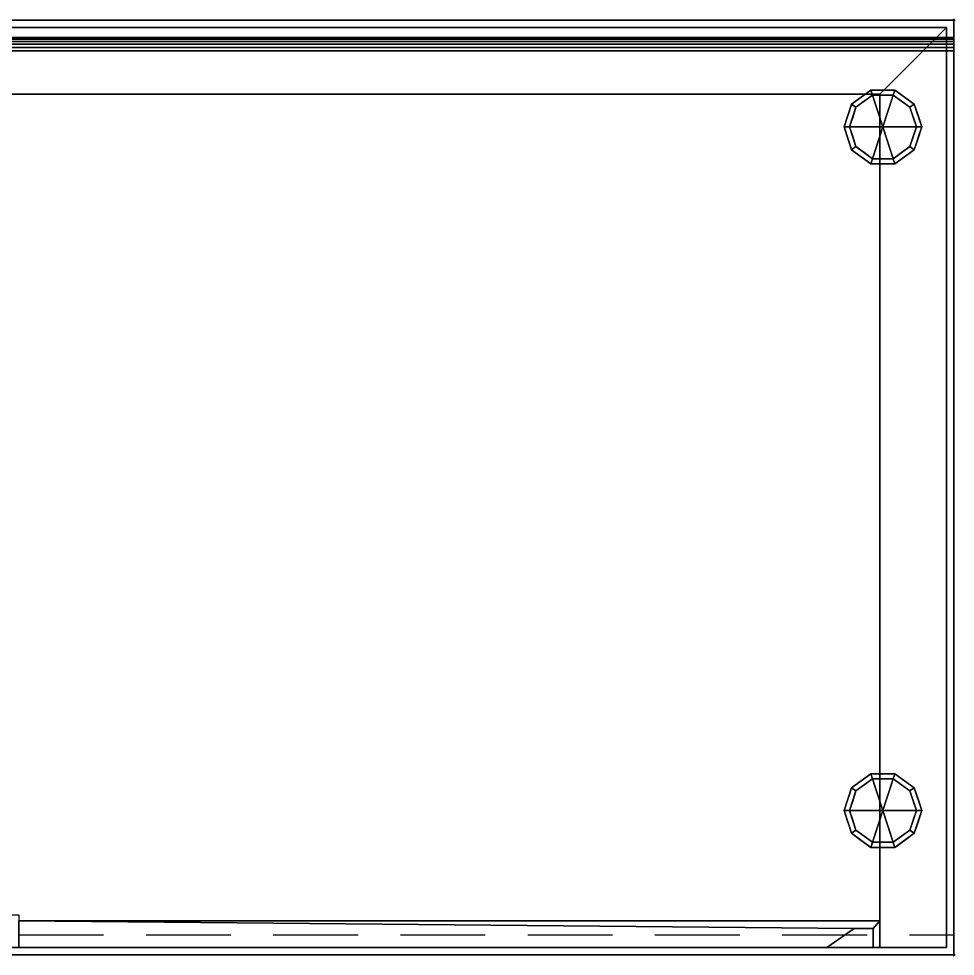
# Model space of a CAD drawing. Header units: millimetres. Extents: x -1 to 1401, y -701 to 1.
# Drawn here: x 700 to 1401, y -701 to 1 of the extents above; entities that cross this region are included whole.
import ezdxf

# ---------------------------------------------------------------- set-up
doc = ezdxf.new("R2010")
doc.units = ezdxf.units.MM
doc.header["$PDMODE"] = 34
doc.linetypes.add('NASCOSTA', pattern=[9.525, 6.35, -3.175])
for name, color, linetype in [('IQ_200_2D', 1, 'Continuous'), ('IQ_200_3D', 1, 'Continuous'), ('IQ_204_2D', 7, 'Continuous'), ('IQ_204_3D', 7, 'Continuous'), ('IQ_INS_3D', 3, 'Continuous')]:
    doc.layers.add(name, color=color, linetype=linetype)

msp = doc.modelspace()

# ---------------------------------------------------------------- linework, layer by layer
at = {"layer": 'IQ_200_2D'}
for p, q in [((0, 0), (1400, 0)), ((1400, 0), (1400, -700)), ((1400, -700), (0, -700))]:
    msp.add_line(p, q, dxfattribs=at)
at = {"layer": 'IQ_204_2D'}
msp.add_line((0, -13), (1400, -13), dxfattribs=at)
at = {"layer": 'IQ_204_2D', "linetype": 'NASCOSTA', "ltscale": 10}
for p, q in [((0, -670), (700, -670)), ((700, -670), (700, -685)), ((700, -685), (1400, -685))]:
    msp.add_line(p, q, dxfattribs=at)
at = {"layer": 'IQ_INS_3D'}
for p in [(1400, 0), (1400, -700)]:
    msp.add_point(p, dxfattribs=at)

# ---------------------------------------------------------------- meshes
at = {"layer": 'IQ_200_3D'}
mesh = msp.add_polyface(dxfattribs=at)
corners = [(1400, -700, 850), (0, -700, 850), (0, 0, 850), (1400, 0, 850)]
mesh.append_faces([[corners[k] for k in face] for face in [(0, 1, 2, 3)]])
mesh = msp.add_polyface(dxfattribs=at)
corners = [(0, 0, 850), (0, 0, 1000), (1400, 0, 1000), (1400, 0, 850)]
mesh.append_faces([[corners[k] for k in face] for face in [(0, 1, 2, 3)]])
mesh = msp.add_polyface(dxfattribs=at)
corners = [(1400, 0, 1000), (0, 0, 1000), (0, -13, 1000), (1400, -13, 1000)]
mesh.append_faces([[corners[k] for k in face] for face in [(0, 1, 2, 3)]])
mesh = msp.add_polyface(dxfattribs=at)
corners = [(1394.5, -5.5, 850), (5.5, -5.5, 850), (5.5, -694.5, 850), (55.5, -694.5, 850), (55.5, -55.5, 850), (1344.5, -55.5, 850), (1344.5, -694.5, 850), (1394.5, -694.5, 850)]
mesh.append_faces([[corners[k] for k in face] for face in [(4, 1, 2, 3)]], dxfattribs={"vtx0": -1})
mesh.append_faces([[corners[k] for k in face] for face in [(7, 0, 5, 6)]], dxfattribs={"vtx1": -1})
mesh.append_faces([[corners[k] for k in face] for face in [(4, 5, 0, 1)]], dxfattribs={"vtx1": -1, "vtx3": -1})
mesh = msp.add_polyface(dxfattribs=at)
corners = [(1394.5, -694.5, 150), (5.5, -694.5, 150), (5.5, -5.5, 150), (1394.5, -5.5, 150)]
mesh.append_faces([[corners[k] for k in face] for face in [(0, 1, 2, 3)]])
mesh = msp.add_polyface(dxfattribs=at)
corners = [(1394.5, -5.5, 850), (1394.5, -5.5, 150), (5.5, -5.5, 150), (5.5, -5.5, 850)]
mesh.append_faces([[corners[k] for k in face] for face in [(0, 1, 2, 3)]])
mesh = msp.add_polyface(dxfattribs=at)
corners = [(1394.5, -694.5, 850), (1394.5, -694.5, 150), (1394.5, -5.5, 150), (1394.5, -5.5, 850)]
mesh.append_faces([[corners[k] for k in face] for face in [(0, 1, 2, 3)]])
mesh = msp.add_polyface(dxfattribs=at)
corners = [(1400, -700, 850), (1400, 0, 850), (1400, 0, 1000), (1400, -13, 1000), (1400, -13, 910), (1400, -13.34, 907.41), (1400, -14.34, 905), (1400, -15.93, 902.93), (1400, -18, 901.34), (1400, -20.41, 900.34), (1400, -23, 900), (1400, -700, 900)]
mesh.append_faces([[corners[k] for k in face] for face in [(8, 1, 7)]], dxfattribs={"vtx0": -1, "vtx1": -1})
mesh.append_faces([[corners[k] for k in face] for face in [(1, 9, 10)]], dxfattribs={"vtx0": -1, "vtx2": -1})
mesh.append_faces([[corners[k] for k in face] for face in [(6, 7, 1), (5, 6, 1), (4, 5, 1), (8, 9, 1)]], dxfattribs={"vtx1": -1, "vtx2": -1})
mesh.append_faces([[corners[k] for k in face] for face in [(2, 3, 4, 1)]], dxfattribs={"vtx2": -1})
mesh.append_faces([[corners[k] for k in face] for face in [(10, 11, 0, 1)]], dxfattribs={"vtx3": -1})
mesh = msp.add_polyface(dxfattribs=at)
corners = [(1400, -23, 900), (1400, -20.41, 900.34), (1400, -18, 901.34), (1400, -15.93, 902.93), (1400, -14.34, 905), (1400, -13.34, 907.41), (1400, -13, 910), (0, -13, 910), (0, -13.34, 907.41), (0, -14.34, 905), (0, -15.93, 902.93), (0, -18, 901.34), (0, -20.41, 900.34), (0, -23, 900)]
mesh.append_faces([[corners[k] for k in face] for face in [(1, 12, 13, 0)]], dxfattribs={"vtx0": -1})
mesh.append_faces([[corners[k] for k in face] for face in [(2, 11, 12, 1), (11, 2, 3, 10), (5, 8, 9, 4), (10, 3, 4, 9)]], dxfattribs={"vtx0": -1, "vtx2": -1})
mesh.append_faces([[corners[k] for k in face] for face in [(6, 7, 8, 5)]], dxfattribs={"vtx2": -1})
mesh = msp.add_polyface(dxfattribs=at)
corners = [(1400, -13, 1000), (0, -13, 1000), (0, -13, 910), (1400, -13, 910)]
mesh.append_faces([[corners[k] for k in face] for face in [(0, 1, 2, 3)]])
mesh = msp.add_polyface(dxfattribs=at)
corners = [(1400, -700, 900), (1400, -23, 900), (0, -23, 900), (0, -700, 900)]
mesh.append_faces([[corners[k] for k in face] for face in [(0, 1, 2, 3)]])
mesh = msp.add_polyface(dxfattribs=at)
corners = [(55.5, -55.5, 200), (1344.5, -55.5, 200), (1344.5, -55.5, 850), (55.5, -55.5, 850)]
mesh.append_faces([[corners[k] for k in face] for face in [(0, 1, 2, 3)]])
mesh = msp.add_polyface(dxfattribs=at)
corners = [(55.5, -55.5, 200), (55.5, -694.5, 200), (1344.5, -694.5, 200), (1344.5, -55.5, 200)]
mesh.append_faces([[corners[k] for k in face] for face in [(0, 1, 2, 3)]])
mesh = msp.add_polyface(dxfattribs=at)
corners = [(1344.5, -55.5, 200), (1344.5, -694.5, 200), (1344.5, -694.5, 850), (1344.5, -55.5, 850)]
mesh.append_faces([[corners[k] for k in face] for face in [(0, 1, 2, 3)]])
mesh = msp.add_polyface(dxfattribs=at)
corners = [(1344.5, -674.5, 850), (700, -674.5, 850), (700, -694.5, 850), (1304.86, -694.5, 850), (1325.34, -680.16, 850), (1339.5, -680.16, 850), (1339.5, -694.5, 850), (1344.5, -694.5, 850)]
mesh.append_faces([[corners[k] for k in face] for face in [(7, 0, 5, 6), (3, 4, 1, 2)]], dxfattribs={"vtx1": -1})
mesh.append_faces([[corners[k] for k in face] for face in [(4, 5, 0, 1)]], dxfattribs={"vtx1": -1, "vtx3": -1})
mesh = msp.add_polyface(dxfattribs=at)
corners = [(1344.5, -674.5, 200), (1344.5, -694.5, 200), (1339.5, -694.5, 200), (1339.5, -680.16, 200), (1325.34, -680.16, 200), (1304.86, -694.5, 200), (700, -694.5, 200), (700, -674.5, 200)]
mesh.append_faces([[corners[k] for k in face] for face in [(7, 4, 5, 6), (3, 0, 1, 2)]], dxfattribs={"vtx0": -1})
mesh.append_faces([[corners[k] for k in face] for face in [(4, 7, 0, 3)]], dxfattribs={"vtx0": -1, "vtx2": -1})
mesh = msp.add_polyface(dxfattribs=at)
corners = [(700, -674.5, 850), (700, -674.5, 200), (700, -694.5, 200), (700, -694.5, 850)]
mesh.append_faces([[corners[k] for k in face] for face in [(0, 1, 2, 3)]])
mesh = msp.add_polyface(dxfattribs=at)
corners = [(1344.5, -674.5, 850), (1344.5, -674.5, 200), (700, -674.5, 200), (700, -674.5, 850)]
mesh.append_faces([[corners[k] for k in face] for face in [(0, 1, 2, 3)]])
mesh = msp.add_polyface(dxfattribs=at)
corners = [(1304.86, -694.5, 850), (1304.86, -694.5, 200), (1325.34, -680.16, 200), (1325.34, -680.16, 850)]
mesh.append_faces([[corners[k] for k in face] for face in [(0, 1, 2, 3)]])
mesh = msp.add_polyface(dxfattribs=at)
corners = [(1325.34, -680.16, 850), (1325.34, -680.16, 200), (1339.5, -680.16, 200), (1339.5, -680.16, 850)]
mesh.append_faces([[corners[k] for k in face] for face in [(0, 1, 2, 3)]])
mesh = msp.add_polyface(dxfattribs=at)
corners = [(1339.5, -680.16, 850), (1339.5, -680.16, 200), (1339.5, -694.5, 200), (1339.5, -694.5, 850)]
mesh.append_faces([[corners[k] for k in face] for face in [(0, 1, 2, 3)]])
mesh = msp.add_polyface(dxfattribs=at)
corners = [(1344.5, -694.5, 850), (1344.5, -694.5, 200), (1344.5, -674.5, 200), (1344.5, -674.5, 850)]
mesh.append_faces([[corners[k] for k in face] for face in [(0, 1, 2, 3)]])
mesh = msp.add_polyface(dxfattribs=at)
corners = [(5.5, -694.5, 150), (1394.5, -694.5, 150), (1394.5, -694.5, 850), (1344.5, -694.5, 850), (1344.5, -694.5, 200), (55.5, -694.5, 200), (55.5, -694.5, 850), (5.5, -694.5, 850)]
mesh.append_faces([[corners[k] for k in face] for face in [(4, 5, 0, 1)]], dxfattribs={"vtx1": -1, "vtx3": -1})
mesh.append_faces([[corners[k] for k in face] for face in [(2, 3, 4, 1)]], dxfattribs={"vtx2": -1})
mesh.append_faces([[corners[k] for k in face] for face in [(5, 6, 7, 0)]], dxfattribs={"vtx3": -1})
mesh = msp.add_polyface(dxfattribs=at)
corners = [(700, -694.5, 850), (700, -694.5, 200), (1304.86, -694.5, 200), (1304.86, -694.5, 850)]
mesh.append_faces([[corners[k] for k in face] for face in [(0, 1, 2, 3)]])
mesh = msp.add_polyface(dxfattribs=at)
corners = [(1339.5, -694.5, 850), (1339.5, -694.5, 200), (1344.5, -694.5, 200), (1344.5, -694.5, 850)]
mesh.append_faces([[corners[k] for k in face] for face in [(0, 1, 2, 3)]])
mesh = msp.add_polyface(dxfattribs=at)
corners = [(0, -700, 900), (0, -700, 850), (1400, -700, 850), (1400, -700, 900)]
mesh.append_faces([[corners[k] for k in face] for face in [(0, 1, 2, 3)]])
at = {"layer": 'IQ_204_3D'}
mesh = msp.add_polyface(dxfattribs=at)
corners = [(1346.9, -80, 150), (1375.9, -80, 150), (1370.36, -62.95, 150), (1355.86, -52.42, 150), (1337.94, -52.42, 150), (1323.44, -62.95, 150), (1317.9, -80, 150)]
mesh.append_faces([[corners[k] for k in face] for face in [(0, 4, 5, 6)]], dxfattribs={"vtx0": -1})
mesh.append_faces([[corners[k] for k in face] for face in [(0, 3, 4)]], dxfattribs={"vtx0": -1, "vtx2": -1})
mesh.append_faces([[corners[k] for k in face] for face in [(0, 1, 2, 3)]], dxfattribs={"vtx3": -1})
mesh = msp.add_polyface(dxfattribs=at)
corners = [(1317.9, -80, 150), (1323.44, -62.95, 150), (1337.94, -52.42, 150), (1355.86, -52.42, 150), (1370.36, -62.95, 150), (1375.9, -80, 150), (1375.9, -80, 25), (1370.36, -62.95, 25), (1355.86, -52.42, 25), (1337.94, -52.42, 25), (1323.44, -62.95, 25), (1317.9, -80, 25), (1363.11, -57.69, 150), (1363.11, -57.69, 25), (1373.13, -71.48, 25), (1373.13, -71.48, 150), (1346.9, -52.42, 150), (1346.9, -52.42, 25), (1330.69, -57.69, 25), (1330.69, -57.69, 150), (1320.21, -72.88, 25), (1320.67, -71.48, 150), (1321.83, -67.92, 25)]
mesh.append_faces([[corners[k] for k in face] for face in [(22, 1, 10), (1, 22, 21)]], dxfattribs={"vtx0": -1, "vtx1": -1})
mesh.append_faces([[corners[k] for k in face] for face in [(20, 0, 21)]], dxfattribs={"vtx0": -1, "vtx2": -1})
mesh.append_faces([[corners[k] for k in face] for face in [(22, 20, 21)]], dxfattribs={"vtx1": -1, "vtx2": -1})
mesh.append_faces([[corners[k] for k in face] for face in [(2, 16, 17, 9), (13, 8, 3, 12), (4, 15, 14, 7), (7, 13, 12, 4), (9, 18, 19, 2), (16, 3, 8, 17), (1, 19, 18, 10)]], dxfattribs={"vtx1": -1, "vtx3": -1})
mesh.append_faces([[corners[k] for k in face] for face in [(5, 6, 14, 15), (20, 11, 0)]], dxfattribs={"vtx2": -1})
mesh = msp.add_polyface(dxfattribs=at)
corners = [(1317.9, -80, 25), (1323.44, -62.95, 25), (1337.94, -52.42, 25), (1355.86, -52.42, 25), (1370.36, -62.95, 25), (1375.9, -80, 25), (1371.9, -80, 25), (1367.13, -65.31, 25), (1354.63, -56.22, 25), (1339.17, -56.22, 25), (1326.67, -65.31, 25), (1321.9, -80, 25)]
mesh.append_faces([[corners[k] for k in face] for face in [(10, 1, 2, 9)]], dxfattribs={"vtx0": -1, "vtx2": -1})
mesh.append_faces([[corners[k] for k in face] for face in [(6, 7, 4, 5)]], dxfattribs={"vtx1": -1})
mesh.append_faces([[corners[k] for k in face] for face in [(8, 9, 2, 3), (7, 8, 3, 4)]], dxfattribs={"vtx1": -1, "vtx3": -1})
mesh.append_faces([[corners[k] for k in face] for face in [(11, 0, 1, 10)]], dxfattribs={"vtx2": -1})
mesh = msp.add_polyface(dxfattribs=at)
corners = [(1321.9, -80, 25), (1326.67, -65.31, 25), (1339.17, -56.22, 25), (1354.63, -56.22, 25), (1367.13, -65.31, 25), (1371.9, -80, 25), (1371.9, -80, 0), (1367.13, -65.31, 0), (1354.63, -56.22, 0), (1339.17, -56.22, 0), (1326.67, -65.31, 0), (1321.9, -80, 0), (1360.88, -60.76, 0), (1360.88, -60.76, 25), (1369.51, -72.65, 25), (1369.51, -72.65, 0), (1346.9, -56.22, 25), (1346.9, -56.22, 0), (1324.22, -72.87, 0), (1324.29, -72.65, 25), (1332.92, -60.76, 0), (1332.92, -60.76, 25)]
mesh.append_faces([[corners[k] for k in face] for face in [(15, 14, 5, 6)]], dxfattribs={"vtx0": -1})
mesh.append_faces([[corners[k] for k in face] for face in [(7, 4, 14, 15), (9, 2, 16, 17), (8, 3, 13, 12), (12, 13, 4, 7), (19, 10, 18), (17, 16, 3, 8), (10, 19, 1), (18, 0, 19)]], dxfattribs={"vtx0": -1, "vtx2": -1})
mesh.append_faces([[corners[k] for k in face] for face in [(21, 2, 9, 20), (1, 21, 20, 10)]], dxfattribs={"vtx1": -1, "vtx3": -1})
mesh.append_faces([[corners[k] for k in face] for face in [(18, 11, 0)]], dxfattribs={"vtx2": -1})
mesh = msp.add_polyface(dxfattribs=at)
corners = [(1321.9, -80, 0), (1326.67, -65.31, 0), (1339.17, -56.22, 0), (1354.63, -56.22, 0), (1367.13, -65.31, 0), (1371.9, -80, 0), (1346.9, -80, 0)]
mesh.append_faces([[corners[k] for k in face] for face in [(1, 2, 6, 0)]], dxfattribs={"vtx1": -1})
mesh.append_faces([[corners[k] for k in face] for face in [(2, 3, 6)]], dxfattribs={"vtx1": -1, "vtx2": -1})
mesh.append_faces([[corners[k] for k in face] for face in [(4, 5, 6, 3)]], dxfattribs={"vtx2": -1})
mesh = msp.add_polyface(dxfattribs=at)
corners = [(1346.9, -80, 150), (1317.9, -80, 150), (1323.44, -97.05, 150), (1337.94, -107.58, 150), (1355.86, -107.58, 150), (1370.36, -97.05, 150), (1375.9, -80, 150)]
mesh.append_faces([[corners[k] for k in face] for face in [(0, 4, 5, 6)]], dxfattribs={"vtx0": -1})
mesh.append_faces([[corners[k] for k in face] for face in [(4, 0, 3)]], dxfattribs={"vtx0": -1, "vtx1": -1})
mesh.append_faces([[corners[k] for k in face] for face in [(0, 1, 2, 3)]], dxfattribs={"vtx3": -1})
mesh = msp.add_polyface(dxfattribs=at)
corners = [(1375.9, -80, 150), (1370.36, -97.05, 150), (1355.86, -107.58, 150), (1337.94, -107.58, 150), (1323.44, -97.05, 150), (1317.9, -80, 150), (1317.9, -80, 25), (1323.44, -97.05, 25), (1337.94, -107.58, 25), (1355.86, -107.58, 25), (1370.36, -97.05, 25), (1375.9, -80, 25), (1320.21, -87.12, 150), (1320.67, -88.52, 25), (1330.69, -102.31, 25), (1330.69, -102.31, 150), (1346.9, -107.58, 150), (1346.9, -107.58, 25), (1363.11, -102.31, 25), (1363.11, -102.31, 150), (1373.59, -87.12, 25), (1373.13, -88.52, 150), (1321.83, -92.08, 150), (1371.97, -92.08, 25)]
mesh.append_faces([[corners[k] for k in face] for face in [(6, 12, 5)]], dxfattribs={"vtx0": -1})
mesh.append_faces([[corners[k] for k in face] for face in [(23, 1, 10), (22, 7, 4), (7, 22, 13), (1, 23, 21)]], dxfattribs={"vtx0": -1, "vtx1": -1})
mesh.append_faces([[corners[k] for k in face] for face in [(12, 6, 13), (20, 0, 21)]], dxfattribs={"vtx0": -1, "vtx2": -1})
mesh.append_faces([[corners[k] for k in face] for face in [(22, 12, 13), (23, 20, 21)]], dxfattribs={"vtx1": -1, "vtx2": -1})
mesh.append_faces([[corners[k] for k in face] for face in [(15, 4, 7, 14), (3, 15, 14, 8), (17, 9, 2, 16), (19, 2, 9, 18), (18, 10, 1, 19), (16, 3, 8, 17)]], dxfattribs={"vtx1": -1, "vtx3": -1})
mesh.append_faces([[corners[k] for k in face] for face in [(20, 11, 0)]], dxfattribs={"vtx2": -1})
mesh = msp.add_polyface(dxfattribs=at)
corners = [(1375.9, -80, 25), (1370.36, -97.05, 25), (1355.86, -107.58, 25), (1337.94, -107.58, 25), (1323.44, -97.05, 25), (1317.9, -80, 25), (1321.9, -80, 25), (1326.67, -94.69, 25), (1339.17, -103.78, 25), (1354.63, -103.78, 25), (1367.13, -94.69, 25), (1371.9, -80, 25)]
mesh.append_faces([[corners[k] for k in face] for face in [(1, 10, 11, 0)]], dxfattribs={"vtx0": -1})
mesh.append_faces([[corners[k] for k in face] for face in [(3, 8, 9, 2), (2, 9, 10, 1)]], dxfattribs={"vtx0": -1, "vtx2": -1})
mesh.append_faces([[corners[k] for k in face] for face in [(3, 4, 7, 8)]], dxfattribs={"vtx1": -1, "vtx3": -1})
mesh.append_faces([[corners[k] for k in face] for face in [(4, 5, 6, 7)]], dxfattribs={"vtx3": -1})
mesh = msp.add_polyface(dxfattribs=at)
corners = [(1371.9, -80, 25), (1367.13, -94.69, 25), (1354.63, -103.78, 25), (1339.17, -103.78, 25), (1326.67, -94.69, 25), (1321.9, -80, 25), (1321.9, -80, 0), (1326.67, -94.69, 0), (1339.17, -103.78, 0), (1354.63, -103.78, 0), (1367.13, -94.69, 0), (1371.9, -80, 0), (1324.22, -87.13, 0), (1324.29, -87.35, 25), (1332.92, -99.24, 25), (1332.92, -99.24, 0), (1346.9, -103.78, 25), (1346.9, -103.78, 0), (1369.58, -87.13, 0), (1369.51, -87.35, 25), (1360.88, -99.24, 25), (1360.88, -99.24, 0)]
mesh.append_faces([[corners[k] for k in face] for face in [(7, 13, 12)]], dxfattribs={"vtx0": -1, "vtx1": -1})
mesh.append_faces([[corners[k] for k in face] for face in [(15, 14, 4, 7), (14, 15, 8, 3), (12, 13, 5), (9, 2, 16), (19, 10, 18), (10, 19, 1), (20, 21, 10, 1), (2, 9, 21, 20), (18, 0, 19)]], dxfattribs={"vtx0": -1, "vtx2": -1})
mesh.append_faces([[corners[k] for k in face] for face in [(4, 13, 7), (8, 17, 3)]], dxfattribs={"vtx1": -1, "vtx2": -1})
mesh.append_faces([[corners[k] for k in face] for face in [(16, 3, 17, 9)]], dxfattribs={"vtx1": -1, "vtx3": -1})
mesh.append_faces([[corners[k] for k in face] for face in [(5, 6, 12), (18, 11, 0)]], dxfattribs={"vtx2": -1})
mesh = msp.add_polyface(dxfattribs=at)
corners = [(1371.9, -80, 0), (1367.13, -94.69, 0), (1354.63, -103.78, 0), (1339.17, -103.78, 0), (1326.67, -94.69, 0), (1321.9, -80, 0), (1346.9, -80, 0)]
mesh.append_faces([[corners[k] for k in face] for face in [(3, 6, 2)]], dxfattribs={"vtx0": -1, "vtx1": -1})
mesh.append_faces([[corners[k] for k in face] for face in [(1, 2, 6, 0)]], dxfattribs={"vtx1": -1})
mesh.append_faces([[corners[k] for k in face] for face in [(4, 5, 6, 3)]], dxfattribs={"vtx2": -1})
mesh = msp.add_polyface(dxfattribs=at)
corners = [(1346.9, -591.9, 150), (1375.9, -591.9, 150), (1370.36, -574.85, 150), (1355.86, -564.32, 150), (1337.94, -564.32, 150), (1323.44, -574.85, 150), (1317.9, -591.9, 150)]
mesh.append_faces([[corners[k] for k in face] for face in [(0, 4, 5, 6)]], dxfattribs={"vtx0": -1})
mesh.append_faces([[corners[k] for k in face] for face in [(0, 3, 4)]], dxfattribs={"vtx0": -1, "vtx2": -1})
mesh.append_faces([[corners[k] for k in face] for face in [(0, 1, 2, 3)]], dxfattribs={"vtx3": -1})
mesh = msp.add_polyface(dxfattribs=at)
corners = [(1317.9, -591.9, 150), (1323.44, -574.85, 150), (1337.94, -564.32, 150), (1355.86, -564.32, 150), (1370.36, -574.85, 150), (1375.9, -591.9, 150), (1375.9, -591.9, 25), (1370.36, -574.85, 25), (1355.86, -564.32, 25), (1337.94, -564.32, 25), (1323.44, -574.85, 25), (1317.9, -591.9, 25), (1363.11, -569.59, 150), (1363.11, -569.59, 25), (1373.13, -583.38, 25), (1373.13, -583.38, 150), (1346.9, -564.32, 150), (1346.9, -564.32, 25), (1330.69, -569.59, 25), (1330.69, -569.59, 150), (1320.21, -584.78, 25), (1320.67, -583.38, 150), (1321.83, -579.82, 25)]
mesh.append_faces([[corners[k] for k in face] for face in [(22, 1, 10), (1, 22, 21)]], dxfattribs={"vtx0": -1, "vtx1": -1})
mesh.append_faces([[corners[k] for k in face] for face in [(20, 0, 21)]], dxfattribs={"vtx0": -1, "vtx2": -1})
mesh.append_faces([[corners[k] for k in face] for face in [(22, 20, 21)]], dxfattribs={"vtx1": -1, "vtx2": -1})
mesh.append_faces([[corners[k] for k in face] for face in [(2, 16, 17, 9), (13, 8, 3, 12), (4, 15, 14, 7), (7, 13, 12, 4), (9, 18, 19, 2), (16, 3, 8, 17), (1, 19, 18, 10)]], dxfattribs={"vtx1": -1, "vtx3": -1})
mesh.append_faces([[corners[k] for k in face] for face in [(5, 6, 14, 15), (20, 11, 0)]], dxfattribs={"vtx2": -1})
mesh = msp.add_polyface(dxfattribs=at)
corners = [(1317.9, -591.9, 25), (1323.44, -574.85, 25), (1337.94, -564.32, 25), (1355.86, -564.32, 25), (1370.36, -574.85, 25), (1375.9, -591.9, 25), (1371.9, -591.9, 25), (1367.13, -577.21, 25), (1354.63, -568.12, 25), (1339.17, -568.12, 25), (1326.67, -577.21, 25), (1321.9, -591.9, 25)]
mesh.append_faces([[corners[k] for k in face] for face in [(10, 1, 2, 9)]], dxfattribs={"vtx0": -1, "vtx2": -1})
mesh.append_faces([[corners[k] for k in face] for face in [(6, 7, 4, 5)]], dxfattribs={"vtx1": -1})
mesh.append_faces([[corners[k] for k in face] for face in [(8, 9, 2, 3), (7, 8, 3, 4)]], dxfattribs={"vtx1": -1, "vtx3": -1})
mesh.append_faces([[corners[k] for k in face] for face in [(11, 0, 1, 10)]], dxfattribs={"vtx2": -1})
mesh = msp.add_polyface(dxfattribs=at)
corners = [(1321.9, -591.9, 25), (1326.67, -577.21, 25), (1339.17, -568.12, 25), (1354.63, -568.12, 25), (1367.13, -577.21, 25), (1371.9, -591.9, 25), (1371.9, -591.9, 0), (1367.13, -577.21, 0), (1354.63, -568.12, 0), (1339.17, -568.12, 0), (1326.67, -577.21, 0), (1321.9, -591.9, 0), (1360.88, -572.66, 0), (1360.88, -572.66, 25), (1369.51, -584.55, 25), (1369.51, -584.55, 0), (1346.9, -568.12, 25), (1346.9, -568.12, 0), (1324.22, -584.77, 0), (1324.29, -584.55, 25), (1332.92, -572.66, 0), (1332.92, -572.66, 25)]
mesh.append_faces([[corners[k] for k in face] for face in [(15, 14, 5, 6)]], dxfattribs={"vtx0": -1})
mesh.append_faces([[corners[k] for k in face] for face in [(7, 4, 14, 15), (9, 2, 16, 17), (8, 3, 13, 12), (12, 13, 4, 7), (19, 10, 18), (17, 16, 3, 8), (10, 19, 1), (18, 0, 19)]], dxfattribs={"vtx0": -1, "vtx2": -1})
mesh.append_faces([[corners[k] for k in face] for face in [(21, 2, 9, 20), (1, 21, 20, 10)]], dxfattribs={"vtx1": -1, "vtx3": -1})
mesh.append_faces([[corners[k] for k in face] for face in [(18, 11, 0)]], dxfattribs={"vtx2": -1})
mesh = msp.add_polyface(dxfattribs=at)
corners = [(1321.9, -591.9, 0), (1326.67, -577.21, 0), (1339.17, -568.12, 0), (1354.63, -568.12, 0), (1367.13, -577.21, 0), (1371.9, -591.9, 0), (1346.9, -591.9, 0)]
mesh.append_faces([[corners[k] for k in face] for face in [(1, 2, 6, 0)]], dxfattribs={"vtx1": -1})
mesh.append_faces([[corners[k] for k in face] for face in [(2, 3, 6)]], dxfattribs={"vtx1": -1, "vtx2": -1})
mesh.append_faces([[corners[k] for k in face] for face in [(4, 5, 6, 3)]], dxfattribs={"vtx2": -1})
mesh = msp.add_polyface(dxfattribs=at)
corners = [(1346.9, -591.9, 150), (1317.9, -591.9, 150), (1323.44, -608.95, 150), (1337.94, -619.48, 150), (1355.86, -619.48, 150), (1370.36, -608.95, 150), (1375.9, -591.9, 150)]
mesh.append_faces([[corners[k] for k in face] for face in [(0, 4, 5, 6)]], dxfattribs={"vtx0": -1})
mesh.append_faces([[corners[k] for k in face] for face in [(4, 0, 3)]], dxfattribs={"vtx0": -1, "vtx1": -1})
mesh.append_faces([[corners[k] for k in face] for face in [(0, 1, 2, 3)]], dxfattribs={"vtx3": -1})
mesh = msp.add_polyface(dxfattribs=at)
corners = [(1375.9, -591.9, 150), (1370.36, -608.95, 150), (1355.86, -619.48, 150), (1337.94, -619.48, 150), (1323.44, -608.95, 150), (1317.9, -591.9, 150), (1317.9, -591.9, 25), (1323.44, -608.95, 25), (1337.94, -619.48, 25), (1355.86, -619.48, 25), (1370.36, -608.95, 25), (1375.9, -591.9, 25), (1320.21, -599.02, 150), (1320.67, -600.42, 25), (1330.69, -614.21, 25), (1330.69, -614.21, 150), (1346.9, -619.48, 150), (1346.9, -619.48, 25), (1363.11, -614.21, 25), (1363.11, -614.21, 150), (1373.59, -599.02, 25), (1373.13, -600.42, 150), (1321.83, -603.98, 150), (1371.97, -603.98, 25)]
mesh.append_faces([[corners[k] for k in face] for face in [(6, 12, 5)]], dxfattribs={"vtx0": -1})
mesh.append_faces([[corners[k] for k in face] for face in [(23, 1, 10), (22, 7, 4), (7, 22, 13), (1, 23, 21)]], dxfattribs={"vtx0": -1, "vtx1": -1})
mesh.append_faces([[corners[k] for k in face] for face in [(12, 6, 13), (20, 0, 21)]], dxfattribs={"vtx0": -1, "vtx2": -1})
mesh.append_faces([[corners[k] for k in face] for face in [(22, 12, 13), (23, 20, 21)]], dxfattribs={"vtx1": -1, "vtx2": -1})
mesh.append_faces([[corners[k] for k in face] for face in [(15, 4, 7, 14), (3, 15, 14, 8), (17, 9, 2, 16), (19, 2, 9, 18), (18, 10, 1, 19), (16, 3, 8, 17)]], dxfattribs={"vtx1": -1, "vtx3": -1})
mesh.append_faces([[corners[k] for k in face] for face in [(20, 11, 0)]], dxfattribs={"vtx2": -1})
mesh = msp.add_polyface(dxfattribs=at)
corners = [(1375.9, -591.9, 25), (1370.36, -608.95, 25), (1355.86, -619.48, 25), (1337.94, -619.48, 25), (1323.44, -608.95, 25), (1317.9, -591.9, 25), (1321.9, -591.9, 25), (1326.67, -606.59, 25), (1339.17, -615.68, 25), (1354.63, -615.68, 25), (1367.13, -606.59, 25), (1371.9, -591.9, 25)]
mesh.append_faces([[corners[k] for k in face] for face in [(1, 10, 11, 0)]], dxfattribs={"vtx0": -1})
mesh.append_faces([[corners[k] for k in face] for face in [(3, 8, 9, 2), (2, 9, 10, 1)]], dxfattribs={"vtx0": -1, "vtx2": -1})
mesh.append_faces([[corners[k] for k in face] for face in [(3, 4, 7, 8)]], dxfattribs={"vtx1": -1, "vtx3": -1})
mesh.append_faces([[corners[k] for k in face] for face in [(4, 5, 6, 7)]], dxfattribs={"vtx3": -1})
mesh = msp.add_polyface(dxfattribs=at)
corners = [(1371.9, -591.9, 25), (1367.13, -606.59, 25), (1354.63, -615.68, 25), (1339.17, -615.68, 25), (1326.67, -606.59, 25), (1321.9, -591.9, 25), (1321.9, -591.9, 0), (1326.67, -606.59, 0), (1339.17, -615.68, 0), (1354.63, -615.68, 0), (1367.13, -606.59, 0), (1371.9, -591.9, 0), (1324.22, -599.03, 0), (1324.29, -599.25, 25), (1332.92, -611.14, 25), (1332.92, -611.14, 0), (1346.9, -615.68, 25), (1346.9, -615.68, 0), (1369.58, -599.03, 0), (1369.51, -599.25, 25), (1360.88, -611.14, 25), (1360.88, -611.14, 0)]
mesh.append_faces([[corners[k] for k in face] for face in [(7, 13, 12)]], dxfattribs={"vtx0": -1, "vtx1": -1})
mesh.append_faces([[corners[k] for k in face] for face in [(15, 14, 4, 7), (14, 15, 8, 3), (12, 13, 5), (9, 2, 16), (19, 10, 18), (10, 19, 1), (20, 21, 10, 1), (2, 9, 21, 20), (18, 0, 19)]], dxfattribs={"vtx0": -1, "vtx2": -1})
mesh.append_faces([[corners[k] for k in face] for face in [(4, 13, 7), (8, 17, 3)]], dxfattribs={"vtx1": -1, "vtx2": -1})
mesh.append_faces([[corners[k] for k in face] for face in [(16, 3, 17, 9)]], dxfattribs={"vtx1": -1, "vtx3": -1})
mesh.append_faces([[corners[k] for k in face] for face in [(5, 6, 12), (18, 11, 0)]], dxfattribs={"vtx2": -1})
mesh = msp.add_polyface(dxfattribs=at)
corners = [(1371.9, -591.9, 0), (1367.13, -606.59, 0), (1354.63, -615.68, 0), (1339.17, -615.68, 0), (1326.67, -606.59, 0), (1321.9, -591.9, 0), (1346.9, -591.9, 0)]
mesh.append_faces([[corners[k] for k in face] for face in [(3, 6, 2)]], dxfattribs={"vtx0": -1, "vtx1": -1})
mesh.append_faces([[corners[k] for k in face] for face in [(1, 2, 6, 0)]], dxfattribs={"vtx1": -1})
mesh.append_faces([[corners[k] for k in face] for face in [(4, 5, 6, 3)]], dxfattribs={"vtx2": -1})

doc.saveas('drawing.dxf')
